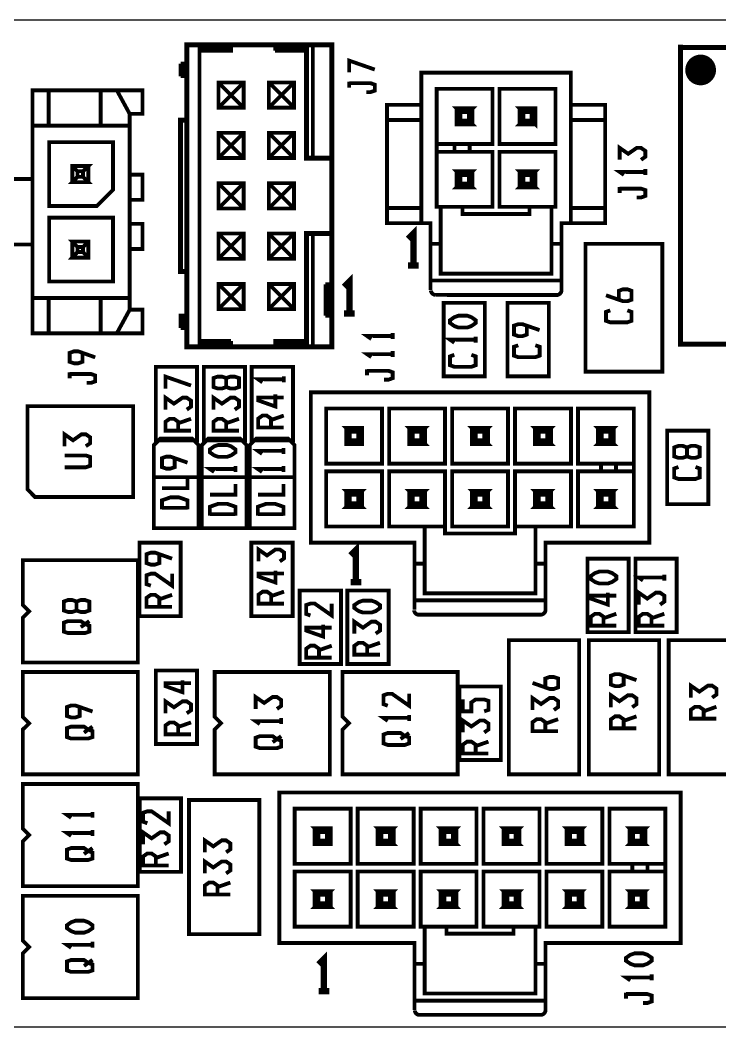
# Model space of a CAD drawing. Extents: x -20.8 to 79.2, y 1.7 to 41.7.
# Drawn here: x -0.95 to 26.84, y 1.74 to 41.74 of the extents above; entities that cross this region are included whole.
import ezdxf

# ---------------------------------------------------------------- set-up
doc = ezdxf.new("R2010")
doc.units = 0
doc.header["$MEASUREMENT"] = 0
doc.layers.add('22-313-0_AST', color=7, linetype='CONTINUOUS')

msp = doc.modelspace()

# ---------------------------------------------------------------- linework, layer by layer
at = {"layer": '22-313-0_AST'}
for p, q in [((79.167, 41.735), (-20.782, 41.735)), ((-20.782, 1.735), (79.167, 1.735))]:
    msp.add_line(p, q, dxfattribs=at)
for points, const_width in [([(11.428, 29.256), (11.428, 40.755), (5.677, 40.755), (5.677, 28.756), (11.428, 28.756), (11.428, 29.256)], 0.198), ([(6.175, 40.77), (6.175, 40.521)], 0.15), ([(7.427, 40.77), (6.175, 40.77)], 0.15), ([(7.427, 40.77), (7.427, 40.521), (6.175, 40.521)], 0.15), ([(7.427, 40.727), (6.175, 40.727)], 0.15), ([(6.178, 40.755), (6.178, 28.756)], 0.15), ([(6.246, 40.77), (6.246, 40.521)], 0.15), ([(6.381, 40.77), (6.381, 40.521)], 0.15), ([(6.515, 40.77), (6.515, 40.521)], 0.15), ([(6.647, 40.77), (6.647, 40.521)], 0.15), ([(6.782, 40.77), (6.782, 40.521)], 0.15), ([(6.917, 40.77), (6.917, 40.521)], 0.15), ([(7.051, 40.77), (7.051, 40.521)], 0.15), ([(7.186, 40.77), (7.186, 40.521)], 0.15), ([(7.318, 40.77), (7.318, 40.521)], 0.15), ([(10.429, 40.77), (9.177, 40.77), (9.177, 40.521)], 0.15), ([(10.429, 40.727), (9.177, 40.727)], 0.15), ([(9.248, 40.77), (9.248, 40.521)], 0.15), ([(9.383, 40.77), (9.383, 40.521)], 0.15), ([(9.518, 40.77), (9.518, 40.521)], 0.15), ([(9.65, 40.77), (9.65, 40.521)], 0.15), ([(9.784, 40.77), (9.784, 40.521)], 0.15), ([(9.919, 40.77), (9.919, 40.521)], 0.15), ([(10.054, 40.77), (10.054, 40.521)], 0.15), ([(10.188, 40.77), (10.188, 40.521)], 0.15), ([(10.32, 40.77), (10.32, 40.521)], 0.15), ([(11.428, 36.254), (10.427, 36.254), (10.427, 40.755)], 0.198), ([(10.429, 40.77), (10.429, 40.521)], 0.15), ([(10.678, 36.256), (10.678, 40.755)], 0.15), ([(7.427, 40.592), (6.175, 40.592)], 0.15), ([(10.429, 40.592), (9.177, 40.592)], 0.15), ([(10.429, 40.521), (9.177, 40.521)], 0.15), ([(25.479, 40.651), (25.278, 40.656), (25.278, 28.86), (33.173, 28.86), (33.173, 40.651), (25.479, 40.651)], 0.201), ([(5.426, 40.008), (5.426, 39.508)], 0.15), ([(5.677, 40.008), (5.426, 40.008)], 0.15), ([(5.677, 40.008), (5.677, 39.508), (5.426, 39.508)], 0.15), ([(5.677, 39.98), (5.426, 39.98)], 0.15), ([(5.497, 40.008), (5.497, 39.508)], 0.15), ([(5.631, 40.008), (5.631, 39.508)], 0.15), ([(13.137, 39.772), (12.121, 40.127), (12.121, 39.655)], 0.152), ([(26.546, 39.955), (25.609, 39.955)], 0.201), ([(25.736, 40.135), (25.736, 39.376)], 0.201), ([(26.419, 40.133), (25.736, 40.133)], 0.201), ([(25.916, 40.239), (25.916, 39.271)], 0.201), ([(26.096, 40.265), (26.096, 39.246)], 0.201), ([(26.277, 40.224), (26.277, 39.287)], 0.201), ([(26.454, 40.097), (26.454, 39.414)], 0.201), ([(5.677, 39.845), (5.426, 39.845)], 0.15), ([(5.677, 39.713), (5.426, 39.713)], 0.15), ([(5.677, 39.579), (5.426, 39.579)], 0.15), ([(14.984, 34.27), (13.622, 34.27), (13.622, 33.671), (14.984, 33.671), (14.984, 39.65), (20.922, 39.65), (20.922, 33.671), (22.284, 33.671), (22.284, 34.27), (22.284, 37.77), (20.922, 37.77)], 0.152), ([(26.586, 39.774), (25.568, 39.774)], 0.201), ([(26.561, 39.594), (25.593, 39.594)], 0.201), ([(6.927, 38.258), (7.928, 38.258), (7.928, 39.259), (6.927, 39.259), (6.927, 38.258)], 0.15), ([(7.928, 39.259), (6.927, 38.258)], 0.15), ([(7.928, 38.258), (6.927, 39.259)], 0.15), ([(9.929, 39.259), (8.928, 38.258)], 0.15), ([(8.928, 38.258), (9.929, 38.258), (9.929, 39.259), (8.928, 39.259), (8.928, 38.258)], 0.15), ([(9.929, 38.258), (8.928, 39.259)], 0.15), ([(12.121, 39.289), (12.121, 39.053)], 0.152), ([(12.797, 38.875), (12.967, 38.875), (13.137, 38.934), (13.137, 39.172), (12.967, 39.231), (12.121, 39.231)], 0.152), ([(26.457, 39.414), (25.697, 39.414)], 0.201), ([(-0.457, 37.544), (0.183, 37.544), (0.183, 38.946), (-0.457, 38.946), (-0.457, 37.544), (-0.457, 30.694), (0.183, 30.694), (2.253, 30.694), (3.404, 30.694), (3.404, 30.229), (3.912, 30.229), (3.912, 29.294), (2.893, 29.294), (3.404, 30.229)], 0.152), ([(2.253, 38.946), (0.183, 38.946)], 0.152), ([(2.893, 38.946), (2.253, 38.946), (2.253, 37.544), (0.183, 37.544)], 0.152), ([(3.404, 38.009), (2.893, 38.946), (3.912, 38.946), (3.912, 38.009), (3.404, 38.009), (3.404, 37.544), (3.404, 30.694)], 0.152), ([(15.753, 31.659), (20.153, 31.659), (20.153, 32.85), (20.153, 34.316), (20.313, 34.316), (20.313, 36.505), (18.093, 36.505), (18.093, 34.316), (19.284, 34.316), (19.284, 34.034), (16.622, 34.034), (16.622, 34.316), (17.813, 34.316), (17.813, 36.505), (16.904, 36.505), (16.904, 36.815), (17.813, 36.815), (17.813, 39.005), (15.593, 39.005), (15.593, 34.316), (15.753, 34.316), (15.753, 32.85), (15.753, 31.659)], 0.152), ([(20.313, 39.005), (18.093, 39.005), (18.093, 36.815), (20.313, 36.815), (20.313, 39.005)], 0.152), ([(14.984, 38.37), (13.622, 38.37), (13.622, 37.77), (13.622, 34.27)], 0.152), ([(22.284, 37.77), (22.284, 38.37), (20.922, 38.37)], 0.152), ([(16.386, 38.228), (16.386, 37.593), (17.021, 37.593), (16.871, 37.742), (16.871, 38.078), (17.021, 38.228), (16.386, 38.228), (16.536, 38.078), (16.536, 37.742), (16.871, 37.742)], 0.152), ([(16.536, 38.078), (16.871, 38.078)], 0.152), ([(17.021, 38.228), (17.021, 37.593)], 0.152), ([(19.37, 37.742), (19.52, 37.593), (19.52, 38.228), (18.885, 38.228), (19.035, 38.078), (19.035, 37.742), (19.37, 37.742), (19.37, 38.078), (19.035, 38.078)], 0.152), ([(18.885, 38.228), (18.885, 37.593)], 0.152), ([(19.52, 38.228), (19.37, 38.078)], 0.152), ([(2.253, 37.544), (3.404, 37.544)], 0.152), ([(5.677, 30.752), (5.677, 31.753), (5.426, 31.753), (5.426, 37.758), (5.677, 37.758)], 0.198), ([(14.984, 37.77), (13.622, 37.77)], 0.152), ([(16.386, 37.593), (16.536, 37.742)], 0.152), ([(19.52, 37.593), (18.885, 37.593), (19.035, 37.742)], 0.152), ([(6.927, 36.256), (7.928, 36.256), (7.928, 37.257), (6.927, 37.257), (6.927, 36.256)], 0.15), ([(7.928, 37.257), (6.927, 36.256)], 0.15), ([(7.928, 36.256), (6.927, 37.257)], 0.15), ([(9.929, 37.257), (8.928, 36.256)], 0.15), ([(9.929, 36.256), (8.928, 37.257)], 0.15), ([(8.928, 36.256), (9.929, 36.256), (9.929, 37.257), (8.928, 37.257), (8.928, 36.256)], 0.15), ([(0.203, 34.349), (2.093, 34.349), (2.743, 34.999), (2.743, 36.889), (0.203, 36.889), (0.203, 34.349)], 0.152), ([(15.593, 36.505), (16.302, 36.505), (16.302, 36.815), (16.904, 36.815)], 0.152), ([(15.593, 36.815), (16.302, 36.815)], 0.152), ([(23.711, 36.185), (23.879, 36.305), (23.879, 36.541), (23.711, 36.66), (23.541, 36.66), (23.203, 36.424), (22.863, 36.66), (22.863, 36.185)], 0.152), ([(16.904, 36.505), (16.302, 36.505)], 0.152), ([(1.123, 35.299), (1.123, 35.939), (1.763, 35.939), (1.552, 35.731)], 0.152), ([(1.331, 35.731), (1.123, 35.939)], 0.152), ([(1.763, 35.299), (1.763, 35.939)], 0.152), ([(1.552, 35.51), (1.552, 35.731), (1.331, 35.731), (1.331, 35.51), (1.552, 35.51), (1.763, 35.299), (1.123, 35.299), (1.331, 35.51)], 0.152), ([(3.404, 34.595), (3.912, 34.595), (3.912, 35.596), (3.404, 35.596)], 0.152), ([(16.871, 35.243), (17.021, 35.093), (16.386, 35.093), (16.536, 35.243), (16.871, 35.243), (16.871, 35.578), (17.021, 35.728), (16.386, 35.728), (16.536, 35.578), (16.871, 35.578)], 0.152), ([(16.386, 35.728), (16.386, 35.093)], 0.152), ([(16.536, 35.243), (16.536, 35.578)], 0.152), ([(17.021, 35.728), (17.021, 35.093)], 0.152), ([(19.37, 35.243), (19.52, 35.093), (18.885, 35.093), (19.035, 35.243), (19.37, 35.243), (19.37, 35.578), (19.52, 35.728), (18.885, 35.728), (19.035, 35.578), (19.37, 35.578)], 0.152), ([(18.885, 35.728), (18.885, 35.093)], 0.152), ([(19.035, 35.243), (19.035, 35.578)], 0.152), ([(19.52, 35.728), (19.52, 35.093)], 0.152), ([(23.879, 35.703), (22.863, 35.703), (23.033, 35.586)], 0.152), ([(23.879, 35.822), (23.879, 35.586)], 0.152), ([(-0.457, 32.82), (-1.658, 32.82), (-1.658, 35.421), (-0.457, 35.421)], 0.152), ([(6.927, 34.255), (7.928, 34.255), (7.928, 35.256), (6.927, 35.256), (6.927, 34.255)], 0.15), ([(7.928, 35.256), (6.927, 34.255)], 0.15), ([(7.928, 34.255), (6.927, 35.256)], 0.15), ([(8.928, 34.255), (9.929, 34.255), (9.929, 35.256), (8.928, 35.256), (8.928, 34.255)], 0.15), ([(9.929, 35.256), (8.928, 34.255)], 0.15), ([(9.929, 34.255), (8.928, 35.256)], 0.15), ([(22.863, 35.103), (22.863, 34.865)], 0.152), ([(23.541, 34.687), (23.711, 34.687), (23.879, 34.748), (23.879, 34.984), (23.711, 35.042), (22.863, 35.042)], 0.152), ([(15.753, 34.316), (16.622, 34.316)], 0.152), ([(19.284, 34.316), (20.153, 34.316)], 0.152), ([(20.922, 34.27), (22.284, 34.27)], 0.152), ([(0.203, 31.349), (2.743, 31.349), (2.743, 33.889), (0.203, 33.889), (0.203, 31.349)], 0.152), ([(3.404, 32.645), (3.912, 32.645), (3.912, 33.645), (3.404, 33.645)], 0.152), ([(14.984, 33.671), (15.352, 33.671), (15.352, 32.85), (15.352, 31.39)], 0.152), ([(20.922, 33.671), (20.554, 33.671), (20.554, 32.85)], 0.152), ([(6.927, 32.253), (7.928, 32.253), (7.928, 33.254), (6.927, 33.254), (6.927, 32.253)], 0.15), ([(7.928, 33.254), (6.927, 32.253)], 0.15), ([(7.928, 32.253), (6.927, 33.254)], 0.15), ([(9.929, 33.254), (8.928, 32.253)], 0.15), ([(8.928, 32.253), (9.929, 32.253), (9.929, 33.254), (8.928, 33.254), (8.928, 32.253)], 0.15), ([(9.929, 32.253), (8.928, 33.254)], 0.15), ([(11.428, 33.257), (10.427, 33.257), (10.427, 28.756)], 0.198), ([(10.678, 33.254), (10.678, 28.756)], 0.15), ([(14.671, 31.982), (14.671, 33.252), (14.46, 33.041)], 0.254), ([(1.552, 32.52), (1.552, 32.721), (1.331, 32.721), (1.123, 32.939), (1.763, 32.939), (1.763, 32.299), (1.123, 32.299), (1.331, 32.52), (1.552, 32.52), (1.763, 32.299)], 0.152), ([(1.123, 32.939), (1.123, 32.299)], 0.152), ([(1.763, 32.939), (1.552, 32.721)], 0.152), ([(15.753, 32.85), (15.352, 32.85)], 0.152), ([(20.153, 32.85), (20.554, 32.85), (20.554, 31.39)], 0.152), ([(24.557, 32.85), (24.557, 27.77), (21.509, 27.77), (21.509, 32.85), (24.557, 32.85)], 0.152), ([(1.331, 32.721), (1.331, 32.52)], 0.152), ([(14.885, 31.982), (14.46, 31.982)], 0.254), ([(12.131, 30.077), (12.131, 31.347), (11.92, 31.136)], 0.254), ([(7.928, 30.252), (6.927, 31.253)], 0.15), ([(6.927, 30.252), (7.928, 30.252), (7.928, 31.253), (6.927, 31.253), (6.927, 30.252)], 0.15), ([(7.928, 31.253), (6.927, 30.252)], 0.15), ([(8.928, 30.252), (9.929, 30.252), (9.929, 31.253), (8.928, 31.253), (8.928, 30.252)], 0.15), ([(9.929, 31.253), (8.928, 30.252)], 0.15), ([(9.929, 30.252), (8.928, 31.253)], 0.15), ([(11.179, 31.243), (11.179, 29.99)], 0.15), ([(11.43, 31.243), (11.179, 31.243)], 0.15), ([(11.43, 31.133), (11.179, 31.133)], 0.15), ([(11.25, 31.243), (11.25, 29.99)], 0.15), ([(11.385, 31.243), (11.385, 29.99)], 0.15), ([(11.43, 31.243), (11.43, 29.99)], 0.15), ([(15.352, 31.011), (15.352, 31.39), (20.554, 31.39), (20.554, 31.011)], 0.152), ([(11.43, 30.999), (11.179, 30.999)], 0.15), ([(11.43, 30.867), (11.179, 30.867)], 0.15), ([(11.43, 30.732), (11.179, 30.732)], 0.15), ([(20.353, 30.811), (15.54, 30.818)], 0.152), ([(22.827, 30.625), (22.827, 30.981), (22.997, 31.042), (23.168, 31.042), (23.335, 30.981), (23.335, 30.625), (23.168, 30.567), (22.997, 30.567), (22.319, 30.803)], 0.152), ([(0.183, 29.294), (-0.457, 29.294), (-0.457, 30.694)], 0.152), ([(0.183, 30.694), (0.183, 29.294), (2.253, 29.294), (2.253, 30.694)], 0.152), ([(11.43, 30.597), (11.179, 30.597)], 0.15), ([(11.43, 30.463), (11.179, 30.463)], 0.15), ([(11.43, 30.328), (11.179, 30.328)], 0.15), ([(17.508, 27.58), (17.508, 30.501), (15.87, 30.501), (15.87, 27.58), (17.508, 27.58)], 0.152), ([(20.048, 27.58), (20.048, 30.501), (18.41, 30.501), (18.41, 27.58), (20.048, 27.58)], 0.152), ([(5.677, 30), (5.426, 30), (5.426, 29.5)], 0.15), ([(5.677, 29.973), (5.426, 29.973)], 0.15), ([(5.497, 30), (5.497, 29.5)], 0.15), ([(5.631, 30), (5.631, 29.5)], 0.15), ([(5.677, 30), (5.677, 29.5)], 0.15), ([(11.43, 30.196), (11.179, 30.196)], 0.15), ([(11.43, 30.061), (11.179, 30.061)], 0.15), ([(11.43, 29.99), (11.179, 29.99)], 0.15), ([(12.345, 30.077), (11.92, 30.077)], 0.254), ([(17.143, 29.698), (16.973, 29.579), (16.805, 29.52), (16.465, 29.52), (16.297, 29.579), (16.127, 29.698), (16.127, 29.815), (16.297, 29.934), (16.465, 29.993), (16.805, 29.993), (16.973, 29.934), (17.143, 29.815), (17.143, 29.698)], 0.152), ([(23.168, 30.204), (23.335, 30.143), (23.335, 29.787), (23.168, 29.729), (22.489, 29.729), (22.319, 29.787), (22.319, 30.143), (22.489, 30.204)], 0.152), ([(5.677, 29.84), (5.426, 29.84)], 0.15), ([(5.677, 29.706), (5.426, 29.706)], 0.15), ([(5.677, 29.571), (5.426, 29.571)], 0.15), ([(19.175, 29.597), (19.175, 29.241), (19.005, 29.18), (18.837, 29.18), (18.667, 29.241), (18.667, 29.597), (18.837, 29.655), (19.005, 29.655), (19.683, 29.419)], 0.152), ([(2.253, 29.294), (2.893, 29.294)], 0.152), ([(5.677, 29.5), (5.426, 29.5)], 0.15), ([(13.846, 29.185), (12.83, 29.185), (13, 29.066)], 0.152), ([(13.846, 29.302), (13.846, 29.066)], 0.152), ([(17.143, 29.155), (17.143, 28.918)], 0.152), ([(6.175, 28.99), (6.175, 28.738)], 0.15), ([(7.427, 28.99), (6.175, 28.99)], 0.15), ([(7.427, 28.99), (7.427, 28.738), (6.175, 28.738)], 0.15), ([(7.427, 28.944), (6.175, 28.944)], 0.15), ([(7.427, 28.809), (6.175, 28.809)], 0.15), ([(6.246, 28.99), (6.246, 28.738)], 0.15), ([(6.381, 28.99), (6.381, 28.738)], 0.15), ([(6.515, 28.99), (6.515, 28.738)], 0.15), ([(6.647, 28.99), (6.647, 28.738)], 0.15), ([(6.782, 28.99), (6.782, 28.738)], 0.15), ([(6.917, 28.99), (6.917, 28.738)], 0.15), ([(7.051, 28.99), (7.051, 28.738)], 0.15), ([(7.186, 28.99), (7.186, 28.738)], 0.15), ([(7.318, 28.99), (7.318, 28.738)], 0.15), ([(10.429, 28.99), (9.177, 28.99), (9.177, 28.738)], 0.15), ([(10.429, 28.944), (9.177, 28.944)], 0.15), ([(10.429, 28.809), (9.177, 28.809)], 0.15), ([(10.429, 28.738), (9.177, 28.738)], 0.15), ([(9.248, 28.99), (9.248, 28.738)], 0.15), ([(9.383, 28.99), (9.383, 28.738)], 0.15), ([(9.518, 28.99), (9.518, 28.738)], 0.15), ([(9.65, 28.99), (9.65, 28.738)], 0.15), ([(9.784, 28.99), (9.784, 28.738)], 0.15), ([(9.919, 28.99), (9.919, 28.738)], 0.15), ([(10.054, 28.99), (10.054, 28.738)], 0.15), ([(10.188, 28.99), (10.188, 28.738)], 0.15), ([(10.32, 28.99), (10.32, 28.738)], 0.15), ([(10.429, 28.99), (10.429, 28.738)], 0.15), ([(17.143, 29.038), (16.127, 29.038), (16.297, 28.918)], 0.152), ([(19.513, 28.817), (19.683, 28.758), (19.683, 28.403), (19.513, 28.342), (18.837, 28.342), (18.667, 28.403), (18.667, 28.758), (18.837, 28.817)], 0.152), ([(1.527, 28.515), (1.527, 28.159), (1.359, 28.101), (1.189, 28.101), (1.019, 28.159), (1.019, 28.515), (1.189, 28.576), (1.359, 28.576), (2.035, 28.337)], 0.152), ([(13.846, 28.464), (12.83, 28.464), (13, 28.347)], 0.152), ([(13.846, 28.583), (13.846, 28.347)], 0.152), ([(16.973, 28.436), (17.143, 28.377), (17.143, 28.022), (16.973, 27.961), (16.297, 27.961), (16.127, 28.022), (16.127, 28.377), (16.297, 28.436)], 0.152), ([(6.078, 25.04), (6.078, 27.961), (4.44, 27.961), (4.44, 25.04), (6.078, 25.04)], 0.152), ([(7.983, 25.04), (7.983, 27.961), (6.345, 27.961), (6.345, 25.04), (7.983, 25.04)], 0.152), ([(9.888, 25.04), (9.888, 27.961), (8.25, 27.961), (8.25, 25.04), (9.888, 25.04)], 0.152), ([(1.019, 27.737), (1.019, 27.499)], 0.152), ([(1.697, 27.321), (1.867, 27.321), (2.035, 27.382), (2.035, 27.618), (1.867, 27.676), (1.019, 27.676)], 0.152), ([(5.84, 27.217), (4.824, 27.572), (4.824, 27.097)], 0.152), ([(7.237, 27.514), (7.067, 27.572), (6.899, 27.572), (6.729, 27.514), (6.729, 27.158), (6.899, 27.097), (7.067, 27.097), (7.237, 27.158), (7.237, 27.514), (7.407, 27.572), (7.575, 27.572), (7.745, 27.514), (7.745, 27.158), (7.575, 27.097), (7.407, 27.097), (7.237, 27.158)], 0.152), ([(9.523, 27.58), (9.523, 27.344)], 0.152), ([(12.83, 27.864), (12.83, 27.626)], 0.152), ([(13.508, 27.448), (13.678, 27.448), (13.846, 27.509), (13.846, 27.745), (13.678, 27.803), (12.83, 27.803)], 0.152), ([(9.523, 27.463), (8.507, 27.463), (8.677, 27.344)], 0.152), ([(5.67, 26.259), (5.84, 26.378), (5.84, 26.615), (5.67, 26.734), (5.502, 26.734), (5.162, 26.498), (4.824, 26.734), (4.824, 26.259)], 0.152), ([(7.575, 26.259), (7.745, 26.378), (7.745, 26.615), (7.575, 26.734), (7.407, 26.734), (7.067, 26.498), (6.729, 26.734), (6.729, 26.259)], 0.152), ([(9.185, 26.861), (9.185, 26.386), (8.507, 26.625), (8.507, 26.742), (9.523, 26.742)], 0.152), ([(15.118, 20.14), (14.717, 20.14), (14.717, 20.971), (10.597, 20.971), (10.597, 26.95), (24.039, 26.95), (24.039, 20.971), (19.919, 20.971), (19.919, 20.14), (19.518, 20.14), (19.518, 18.959), (15.118, 18.959), (15.118, 20.14), (15.118, 21.616), (15.929, 21.616)], 0.152), ([(-0.46, 22.891), (-0.655, 23.097), (-0.655, 26.394), (3.541, 26.394), (3.541, 22.789), (-0.358, 22.789), (-0.46, 22.891)], 0.152), ([(9.015, 25.548), (9.015, 25.903), (8.845, 26.023), (8.677, 26.023), (8.507, 25.903), (8.507, 25.548), (9.523, 25.548)], 0.152), ([(9.015, 25.845), (9.523, 26.023)], 0.152), ([(13.427, 26.305), (11.207, 26.305), (11.207, 24.115), (13.427, 24.115), (13.427, 26.305)], 0.152), ([(15.929, 26.305), (13.709, 26.305), (13.709, 24.115), (15.929, 24.115), (15.929, 26.305)], 0.152), ([(18.428, 26.305), (16.208, 26.305), (16.208, 24.115), (18.428, 24.115), (18.428, 26.305)], 0.152), ([(20.927, 26.305), (18.707, 26.305), (18.707, 24.115), (20.927, 24.115), (20.927, 26.305)], 0.152), ([(23.427, 26.305), (21.207, 26.305), (21.207, 24.115), (22.119, 24.115), (22.119, 23.805), (21.207, 23.805), (21.207, 21.616), (23.427, 21.616), (23.427, 26.305)], 0.152), ([(5.332, 25.421), (5.332, 25.776), (5.162, 25.896), (4.994, 25.896), (4.824, 25.776), (4.824, 25.421), (5.84, 25.421)], 0.152), ([(5.332, 25.718), (5.84, 25.896)], 0.152), ([(7.237, 25.421), (7.237, 25.776), (7.067, 25.896), (6.899, 25.896), (6.729, 25.776), (6.729, 25.421), (7.745, 25.421)], 0.152), ([(7.237, 25.718), (7.745, 25.896)], 0.152), ([(11.999, 25.528), (11.999, 24.893), (12.634, 24.893), (12.634, 25.528), (11.999, 25.528), (12.149, 25.378), (12.149, 25.042), (12.484, 25.042), (12.484, 25.378), (12.149, 25.378)], 0.152), ([(12.634, 25.528), (12.484, 25.378)], 0.152), ([(14.501, 25.528), (14.501, 24.893), (15.136, 24.893), (14.986, 25.042), (14.986, 25.378), (15.136, 25.528), (14.501, 25.528), (14.651, 25.378), (14.651, 25.042), (14.986, 25.042)], 0.152), ([(15.136, 25.528), (15.136, 24.893)], 0.152), ([(17, 25.528), (17, 24.893), (17.635, 24.893), (17.486, 25.042), (17.486, 25.378), (17.635, 25.528), (17, 25.528), (17.15, 25.378), (17.15, 25.042), (17.486, 25.042)], 0.152), ([(17.635, 25.528), (17.635, 24.893)], 0.152), ([(19.5, 25.528), (19.5, 24.893), (20.135, 24.893), (19.985, 25.042), (19.985, 25.378), (20.135, 25.528), (19.5, 25.528), (19.65, 25.378), (19.65, 25.042), (19.985, 25.042)], 0.152), ([(20.135, 25.528), (20.135, 24.893)], 0.152), ([(22.149, 25.378), (21.999, 25.528), (22.634, 25.528), (22.484, 25.378), (22.149, 25.378), (22.149, 25.042), (21.999, 24.893), (22.634, 24.893), (22.484, 25.042), (22.149, 25.042)], 0.152), ([(21.999, 25.528), (21.999, 24.893)], 0.152), ([(22.634, 25.528), (22.634, 24.893)], 0.152), ([(1.661, 24.806), (1.832, 24.923), (1.832, 25.162), (1.661, 25.279), (1.491, 25.279), (1.153, 25.042), (0.816, 25.279), (0.816, 24.806)], 0.152), ([(14.651, 25.378), (14.986, 25.378)], 0.152), ([(17.15, 25.378), (17.486, 25.378)], 0.152), ([(19.65, 25.378), (19.985, 25.378)], 0.152), ([(22.484, 25.378), (22.484, 25.042)], 0.152), ([(24.747, 25.421), (24.747, 22.5), (26.386, 22.5), (26.386, 25.421), (24.747, 25.421)], 0.152), ([(4.618, 25.103), (5.888, 25.103), (6.142, 24.849), (6.142, 21.547), (4.364, 21.547), (4.364, 24.849), (4.618, 25.103)], 0.152), ([(6.523, 25.103), (7.793, 25.103), (8.047, 24.849), (8.047, 21.547), (6.269, 21.547), (6.269, 24.849), (6.523, 25.103)], 0.152), ([(7.605, 24.56), (7.435, 24.443), (7.265, 24.382), (6.927, 24.382), (6.757, 24.443), (6.589, 24.56), (6.589, 24.679), (6.757, 24.799), (6.927, 24.857), (7.265, 24.857), (7.435, 24.799), (7.605, 24.679), (7.605, 24.56)], 0.152), ([(8.428, 25.103), (9.698, 25.103), (9.952, 24.849), (9.952, 21.547), (8.174, 21.547), (8.174, 24.849), (8.428, 25.103)], 0.152), ([(9.51, 24.738), (9.51, 24.501)], 0.152), ([(11.999, 24.893), (12.149, 25.042)], 0.152), ([(12.634, 24.893), (12.484, 25.042)], 0.152), ([(14.501, 24.893), (14.651, 25.042)], 0.152), ([(17, 24.893), (17.15, 25.042)], 0.152), ([(19.5, 24.893), (19.65, 25.042)], 0.152), ([(25.535, 24.758), (25.367, 24.819), (25.197, 24.819), (25.027, 24.758), (25.027, 24.402), (25.197, 24.344), (25.367, 24.344), (25.535, 24.402), (25.535, 24.758), (25.705, 24.819), (25.875, 24.819), (26.043, 24.758), (26.043, 24.402), (25.875, 24.344), (25.705, 24.344), (25.535, 24.402)], 0.152), ([(0.816, 24.44), (1.661, 24.44), (1.832, 24.382), (1.832, 24.026), (1.661, 23.968), (0.816, 23.968)], 0.152), ([(5.192, 24.331), (5.192, 23.976), (5.022, 23.917), (4.852, 23.917), (4.684, 23.976), (4.684, 24.331), (4.852, 24.392), (5.022, 24.392), (5.7, 24.153)], 0.152), ([(9.51, 24.621), (8.494, 24.621), (8.662, 24.501)], 0.152), ([(7.605, 24.019), (7.605, 23.783)], 0.152), ([(9.51, 24.019), (9.51, 23.783)], 0.152), ([(22.119, 24.115), (22.718, 24.115), (22.718, 23.805), (22.119, 23.805)], 0.152), ([(23.427, 24.115), (22.718, 24.115)], 0.152), ([(25.875, 23.981), (26.043, 23.92), (26.043, 23.564), (25.875, 23.506), (25.197, 23.506), (25.027, 23.564), (25.027, 23.92), (25.197, 23.981)], 0.152), ([(4.364, 23.579), (6.142, 23.579)], 0.152), ([(5.7, 23.554), (5.7, 23.137), (4.684, 23.137)], 0.152), ([(6.269, 23.579), (8.047, 23.579)], 0.152), ([(7.605, 23.899), (6.589, 23.899), (6.757, 23.783)], 0.152), ([(8.174, 23.579), (9.952, 23.579)], 0.152), ([(9.51, 23.899), (8.494, 23.899), (8.662, 23.783)], 0.152), ([(13.427, 21.616), (13.427, 23.805), (11.207, 23.805), (11.207, 21.616), (13.427, 21.616)], 0.152), ([(15.118, 21.616), (13.709, 21.616), (13.709, 23.805), (15.929, 23.805), (15.929, 21.339), (18.707, 21.339), (18.707, 23.805), (20.927, 23.805), (20.927, 21.616), (19.518, 21.616), (19.518, 20.14)], 0.152), ([(18.428, 21.616), (18.428, 23.805), (16.208, 23.805), (16.208, 21.616), (18.428, 21.616)], 0.152), ([(22.718, 23.805), (23.427, 23.805)], 0.152), ([(7.605, 23.3), (7.605, 22.883), (6.589, 22.883)], 0.152), ([(9.51, 23.3), (9.51, 22.883), (8.494, 22.883)], 0.152), ([(5.7, 22.299), (5.7, 22.655), (5.36, 22.774), (5.022, 22.774), (4.684, 22.655), (4.684, 22.299)], 0.152), ([(12.484, 22.543), (12.634, 22.393), (11.999, 22.393), (12.149, 22.543), (12.484, 22.543), (12.484, 22.878), (12.634, 23.028), (11.999, 23.028), (12.149, 22.878), (12.484, 22.878)], 0.152), ([(11.999, 23.028), (11.999, 22.393)], 0.152), ([(12.149, 22.543), (12.149, 22.878)], 0.152), ([(12.634, 23.028), (12.634, 22.393)], 0.152), ([(14.986, 22.543), (15.136, 22.393), (14.501, 22.393), (14.651, 22.543), (14.986, 22.543), (14.986, 22.878), (15.136, 23.028), (14.501, 23.028), (14.651, 22.878), (14.986, 22.878)], 0.152), ([(14.501, 23.028), (14.501, 22.393)], 0.152), ([(14.651, 22.543), (14.651, 22.878)], 0.152), ([(15.136, 23.028), (15.136, 22.393)], 0.152), ([(17.486, 22.543), (17.635, 22.393), (17, 22.393), (17.15, 22.543), (17.486, 22.543), (17.486, 22.878), (17.635, 23.028), (17, 23.028), (17.15, 22.878), (17.486, 22.878)], 0.152), ([(17, 23.028), (17, 22.393)], 0.152), ([(17.15, 22.543), (17.15, 22.878)], 0.152), ([(17.635, 23.028), (17.635, 22.393)], 0.152), ([(19.985, 22.543), (20.135, 22.393), (19.5, 22.393), (19.65, 22.543), (19.985, 22.543), (19.985, 22.878), (20.135, 23.028), (19.5, 23.028), (19.65, 22.878), (19.985, 22.878)], 0.152), ([(19.5, 23.028), (19.5, 22.393)], 0.152), ([(19.65, 22.543), (19.65, 22.878)], 0.152), ([(20.135, 23.028), (20.135, 22.393)], 0.152), ([(22.484, 22.543), (22.634, 22.393), (21.999, 22.393), (22.149, 22.543), (22.484, 22.543), (22.484, 22.878), (22.634, 23.028), (21.999, 23.028), (22.149, 22.878), (22.484, 22.878)], 0.152), ([(21.999, 23.028), (21.999, 22.393)], 0.152), ([(22.149, 22.543), (22.149, 22.878)], 0.152), ([(22.634, 23.028), (22.634, 22.393)], 0.152), ([(5.7, 22.36), (4.684, 22.36)], 0.152), ([(7.605, 22.045), (7.605, 22.401), (7.265, 22.52), (6.927, 22.52), (6.589, 22.401), (6.589, 22.045)], 0.152), ([(9.51, 22.045), (9.51, 22.401), (9.17, 22.52), (8.832, 22.52), (8.494, 22.401), (8.494, 22.045)], 0.152), ([(7.605, 22.106), (6.589, 22.106)], 0.152), ([(9.51, 22.106), (8.494, 22.106)], 0.152), ([(18.707, 21.616), (19.518, 21.616)], 0.152), ([(3.792, 20.976), (3.792, 18.055), (5.431, 18.055), (5.431, 20.976), (3.792, 20.976)], 0.152), ([(8.237, 20.976), (8.237, 18.055), (9.876, 18.055), (9.876, 20.976), (8.237, 20.976)], 0.152), ([(9.365, 20.229), (9.533, 20.348), (9.533, 20.585), (9.365, 20.704), (9.195, 20.704), (8.857, 20.465), (8.517, 20.704), (8.517, 20.229)], 0.152), ([(12.385, 19.409), (12.385, 20.679), (12.174, 20.468)], 0.254), ([(4.58, 20.516), (4.58, 20.16), (4.412, 20.102), (4.242, 20.102), (4.072, 20.16), (4.072, 20.516), (4.242, 20.577), (4.412, 20.577), (5.088, 20.338)], 0.152), ([(23.223, 17.42), (23.223, 20.341), (21.585, 20.341), (21.585, 17.42), (23.223, 17.42)], 0.152), ([(25.128, 17.42), (25.128, 20.341), (23.49, 20.341), (23.49, 17.42), (25.128, 17.42)], 0.152), ([(3.729, 16.213), (-0.843, 16.213), (-0.843, 17.991), (-0.589, 18.245), (-0.843, 18.499), (-0.843, 20.277), (3.729, 20.277), (3.729, 16.213)], 0.152), ([(14.717, 20.14), (14.717, 18.68)], 0.152), ([(19.919, 20.14), (19.919, 18.68)], 0.152), ([(5.088, 19.739), (5.088, 19.264), (4.412, 19.739), (4.242, 19.739), (4.072, 19.678), (4.072, 19.322), (4.242, 19.264)], 0.152), ([(9.195, 19.866), (9.195, 19.391), (8.517, 19.627), (8.517, 19.746), (9.533, 19.746)], 0.152), ([(22.731, 19.528), (22.561, 19.411), (22.393, 19.35), (22.053, 19.35), (21.885, 19.411), (21.715, 19.528), (21.715, 19.647), (21.885, 19.767), (22.053, 19.825), (22.393, 19.825), (22.561, 19.767), (22.731, 19.647), (22.731, 19.528)], 0.152), ([(24.636, 19.589), (23.62, 19.589), (23.79, 19.47)], 0.152), ([(24.636, 19.706), (24.636, 19.47)], 0.152), ([(12.599, 19.409), (12.174, 19.409)], 0.254), ([(4.58, 18.426), (4.58, 18.781), (4.412, 18.901), (4.242, 18.901), (4.072, 18.781), (4.072, 18.426), (5.088, 18.426)], 0.152), ([(4.58, 18.723), (5.088, 18.901)], 0.152), ([(9.025, 18.553), (9.025, 18.908), (8.857, 19.028), (8.687, 19.028), (8.517, 18.908), (8.517, 18.553), (9.533, 18.553)], 0.152), ([(9.025, 18.85), (9.533, 19.028)], 0.152), ([(11.793, 16.15), (11.793, 19.071), (10.155, 19.071), (10.155, 16.15), (11.793, 16.15)], 0.152), ([(12.047, 19.071), (12.047, 16.15), (13.686, 16.15), (13.686, 19.071), (12.047, 19.071)], 0.152), ([(22.393, 18.987), (22.393, 18.512), (21.715, 18.751), (21.715, 18.868), (22.731, 18.868)], 0.152), ([(24.466, 18.512), (24.636, 18.631), (24.636, 18.868), (24.466, 18.987), (24.298, 18.987), (23.958, 18.751), (23.62, 18.987), (23.62, 18.512)], 0.152), ([(1.293, 18.634), (1.123, 18.695), (0.953, 18.695), (0.785, 18.634), (0.785, 18.278), (0.953, 18.22), (1.123, 18.22), (1.293, 18.278), (1.293, 18.634), (1.461, 18.695), (1.631, 18.695), (1.801, 18.634), (1.801, 18.278), (1.631, 18.22), (1.461, 18.22), (1.293, 18.278)], 0.152), ([(11.428, 18.555), (11.428, 18.08), (10.75, 18.555), (10.582, 18.555), (10.412, 18.497), (10.412, 18.141), (10.582, 18.08)], 0.152), ([(13.343, 18.375), (13.175, 18.255), (13.005, 18.197), (12.667, 18.197), (12.497, 18.255), (12.327, 18.375), (12.327, 18.494), (12.497, 18.611), (12.667, 18.672), (13.005, 18.672), (13.175, 18.611), (13.343, 18.494), (13.343, 18.375)], 0.152), ([(14.717, 18.311), (14.717, 18.68), (19.919, 18.68), (19.919, 18.311)], 0.152), ([(19.718, 18.111), (14.88, 18.111)], 0.152), ([(22.223, 17.674), (22.223, 18.029), (22.053, 18.149), (21.885, 18.149), (21.715, 18.029), (21.715, 17.674), (22.731, 17.674)], 0.152), ([(22.223, 17.971), (22.731, 18.149)], 0.152), ([(24.128, 17.674), (24.128, 18.029), (23.958, 18.149), (23.79, 18.149), (23.62, 18.029), (23.62, 17.674), (24.636, 17.674)], 0.152), ([(24.128, 17.971), (24.636, 18.149)], 0.152), ([(1.631, 17.382), (1.801, 17.44), (1.801, 17.679), (1.631, 17.737), (1.461, 17.857), (0.953, 17.857), (0.785, 17.796), (0.785, 17.44), (0.953, 17.382), (1.631, 17.382)], 0.152), ([(1.461, 17.618), (1.801, 17.857)], 0.152), ([(11.09, 17.717), (11.09, 17.242), (10.412, 17.481), (10.412, 17.598), (11.428, 17.598)], 0.152), ([(13.175, 17.359), (13.343, 17.478), (13.343, 17.714), (13.175, 17.834), (13.005, 17.834), (12.667, 17.595), (12.327, 17.834), (12.327, 17.359)], 0.152), ([(10.92, 16.404), (10.92, 16.759), (10.75, 16.879), (10.582, 16.879), (10.412, 16.759), (10.412, 16.404), (11.428, 16.404)], 0.152), ([(10.92, 16.701), (11.428, 16.879)], 0.152), ([(12.835, 16.521), (12.835, 16.876), (12.667, 16.996), (12.497, 16.996), (12.327, 16.876), (12.327, 16.521), (13.343, 16.521)], 0.152), ([(12.835, 16.818), (13.343, 16.996)], 0.152), ([(21.255, 11.768), (21.255, 17.102), (18.461, 17.102), (18.461, 11.768), (21.255, 11.768)], 0.152), ([(21.636, 17.102), (21.636, 11.768), (24.43, 11.768), (24.43, 17.102), (21.636, 17.102)], 0.152), ([(24.811, 17.102), (24.811, 11.768), (27.605, 11.768), (27.605, 17.102), (24.811, 17.102)], 0.152), ([(3.729, 11.768), (-0.843, 11.768), (-0.843, 13.546), (-0.589, 13.8), (-0.843, 14.054), (-0.843, 15.832), (3.729, 15.832), (3.729, 11.768)], 0.152), ([(6.078, 12.975), (6.078, 15.896), (4.44, 15.896), (4.44, 12.975), (6.078, 12.975)], 0.152), ([(11.349, 11.768), (6.777, 11.768), (6.777, 13.546), (7.031, 13.8), (6.777, 14.054), (6.777, 15.832), (11.349, 15.832), (11.349, 11.768)], 0.152), ([(16.429, 11.768), (11.857, 11.768), (11.857, 13.546), (12.111, 13.8), (11.857, 14.054), (11.857, 15.832), (16.429, 15.832), (16.429, 11.768)], 0.152), ([(19.911, 15.223), (19.911, 15.578), (20.079, 15.637), (20.249, 15.637), (20.419, 15.578), (20.419, 15.223), (20.249, 15.162), (20.079, 15.162), (19.403, 15.401)], 0.152), ([(23.023, 15.69), (23.023, 15.334), (22.853, 15.274), (22.682, 15.274), (22.515, 15.334), (22.515, 15.69), (22.682, 15.749), (22.853, 15.749), (23.531, 15.512)], 0.152), ([(5.502, 15.507), (5.502, 15.032), (4.824, 15.271), (4.824, 15.388), (5.84, 15.388)], 0.152), ([(18.143, 12.34), (18.143, 15.261), (16.505, 15.261), (16.505, 12.34), (18.143, 12.34)], 0.152), ([(26.536, 14.816), (26.706, 14.936), (26.706, 15.172), (26.536, 15.291), (26.365, 15.291), (26.028, 15.055), (25.69, 15.291), (25.69, 14.816)], 0.152), ([(5.67, 14.194), (5.84, 14.313), (5.84, 14.55), (5.67, 14.669), (5.502, 14.669), (5.162, 14.433), (4.824, 14.669), (4.824, 14.194)], 0.152), ([(9.251, 14.367), (9.421, 14.486), (9.421, 14.722), (9.251, 14.842), (9.081, 14.842), (8.743, 14.606), (8.405, 14.842), (8.405, 14.367)], 0.152), ([(14.501, 14.969), (14.501, 14.494), (13.823, 14.969), (13.653, 14.969), (13.485, 14.91), (13.485, 14.555), (13.653, 14.494)], 0.152), ([(17.481, 14.27), (17.651, 14.331), (17.651, 14.687), (17.481, 14.745), (17.143, 14.745), (16.973, 14.626), (16.973, 14.27), (16.635, 14.27), (16.635, 14.745)], 0.152), ([(20.249, 14.324), (20.419, 14.443), (20.419, 14.679), (20.249, 14.799), (20.079, 14.799), (19.741, 14.562), (19.403, 14.799), (19.403, 14.324)], 0.152), ([(23.361, 14.435), (23.531, 14.555), (23.531, 14.791), (23.361, 14.91), (23.19, 14.91), (22.853, 14.674), (22.515, 14.91), (22.515, 14.435)], 0.152), ([(1.42, 14.443), (1.42, 14.087), (1.25, 14.029), (1.08, 14.029), (0.912, 14.087), (0.912, 14.443), (1.08, 14.504), (1.25, 14.504), (1.928, 14.265)], 0.152), ([(26.198, 13.978), (26.198, 14.334), (26.028, 14.453), (25.857, 14.453), (25.69, 14.334), (25.69, 13.978), (26.706, 13.978)], 0.152), ([(26.198, 14.275), (26.706, 14.453)], 0.152), ([(9.421, 14.004), (9.421, 13.767)], 0.152), ([(14.501, 14.011), (13.485, 14.011), (13.653, 13.894)], 0.152), ([(14.501, 14.131), (14.501, 13.894)], 0.152), ([(17.481, 13.432), (17.651, 13.551), (17.651, 13.788), (17.481, 13.907), (17.313, 13.907), (16.973, 13.671), (16.635, 13.907), (16.635, 13.432)], 0.152), ([(19.911, 13.485), (19.911, 13.841), (19.741, 13.96), (19.571, 13.96), (19.403, 13.841), (19.403, 13.485), (20.419, 13.485)], 0.152), ([(19.911, 13.783), (20.419, 13.96)], 0.152), ([(23.023, 13.597), (23.023, 13.953), (22.853, 14.072), (22.682, 14.072), (22.515, 13.953), (22.515, 13.597), (23.531, 13.597)], 0.152), ([(23.023, 13.894), (23.531, 14.072)], 0.152), ([(1.758, 13.191), (1.928, 13.249), (1.928, 13.488), (1.758, 13.546), (1.588, 13.666), (1.08, 13.666), (0.912, 13.605), (0.912, 13.249), (1.08, 13.191), (1.758, 13.191)], 0.152), ([(1.588, 13.427), (1.928, 13.666)], 0.152), ([(5.332, 13.356), (5.332, 13.711), (5.162, 13.831), (4.994, 13.831), (4.824, 13.711), (4.824, 13.356), (5.84, 13.356)], 0.152), ([(5.332, 13.653), (5.84, 13.831)], 0.152), ([(9.421, 13.884), (8.405, 13.884), (8.573, 13.767)], 0.152), ([(9.251, 12.81), (9.421, 12.868), (9.421, 13.107), (9.251, 13.165), (9.081, 13.285), (8.573, 13.285), (8.405, 13.224), (8.405, 12.868), (8.573, 12.81), (9.251, 12.81)], 0.152), ([(9.081, 13.046), (9.421, 13.285)], 0.152), ([(14.331, 12.937), (14.501, 12.995), (14.501, 13.234), (14.331, 13.292), (14.161, 13.412), (13.653, 13.412), (13.485, 13.351), (13.485, 12.995), (13.653, 12.937), (14.331, 12.937)], 0.152), ([(14.161, 13.173), (14.501, 13.412)], 0.152), ([(17.143, 12.594), (17.143, 12.949), (16.973, 13.069), (16.805, 13.069), (16.635, 12.949), (16.635, 12.594), (17.651, 12.594)], 0.152), ([(17.143, 12.891), (17.651, 13.069)], 0.152), ([(3.729, 7.323), (-0.843, 7.323), (-0.843, 9.101), (-0.589, 9.355), (-0.843, 9.609), (-0.843, 11.387), (3.729, 11.387), (3.729, 7.323)], 0.152), ([(5.443, 7.895), (5.443, 10.816), (3.805, 10.816), (3.805, 7.895), (5.443, 7.895)], 0.152), ([(5.761, 10.752), (5.761, 5.418), (8.555, 5.418), (8.555, 10.752), (5.761, 10.752)], 0.152), ([(15.118, 4.24), (14.717, 4.24), (14.717, 5.07), (9.347, 5.07), (9.347, 11.05), (25.288, 11.05), (25.288, 5.07), (19.919, 5.07), (19.919, 4.24), (19.518, 4.24), (19.518, 3.059), (15.118, 3.059), (15.118, 4.24), (15.118, 5.716), (15.987, 5.716), (17.178, 5.716), (17.178, 7.905), (14.958, 7.905), (14.958, 5.716), (15.118, 5.716)], 0.152), ([(12.177, 10.404), (9.957, 10.404), (9.957, 8.215), (12.177, 8.215), (12.177, 10.404)], 0.152), ([(14.679, 10.404), (12.459, 10.404), (12.459, 8.215), (14.679, 8.215), (14.679, 10.404)], 0.152), ([(17.178, 10.404), (14.958, 10.404), (14.958, 8.215), (17.178, 8.215), (17.178, 10.404)], 0.152), ([(19.678, 10.404), (17.458, 10.404), (17.458, 8.215), (19.678, 8.215), (19.678, 10.404)], 0.152), ([(22.177, 10.404), (19.957, 10.404), (19.957, 8.215), (22.177, 8.215), (22.177, 10.404)], 0.152), ([(24.679, 10.404), (22.459, 10.404), (22.459, 8.215), (23.368, 8.215), (23.368, 7.905), (22.459, 7.905), (22.459, 5.716), (24.679, 5.716), (24.679, 10.404)], 0.152), ([(1.928, 10.161), (0.912, 10.161), (1.08, 10.041)], 0.152), ([(1.928, 10.277), (1.928, 10.041)], 0.152), ([(4.951, 10.3), (4.951, 9.825), (4.273, 10.3), (4.105, 10.3), (3.935, 10.242), (3.935, 9.886), (4.105, 9.825)], 0.152), ([(1.928, 9.559), (1.928, 9.322)], 0.152), ([(4.781, 8.987), (4.951, 9.106), (4.951, 9.343), (4.781, 9.462), (4.613, 9.462), (4.273, 9.226), (3.935, 9.462), (3.935, 8.987)], 0.152), ([(10.75, 9.627), (10.75, 8.992), (11.385, 8.992), (11.385, 9.627), (10.75, 9.627), (10.899, 9.477), (10.899, 9.142), (11.235, 9.142), (11.235, 9.477), (10.899, 9.477)], 0.152), ([(11.385, 9.627), (11.235, 9.477)], 0.152), ([(13.251, 9.627), (13.251, 8.992), (13.886, 8.992), (13.734, 9.142), (13.734, 9.477), (13.886, 9.627), (13.251, 9.627), (13.401, 9.477), (13.401, 9.142), (13.734, 9.142)], 0.152), ([(13.886, 9.627), (13.886, 8.992)], 0.152), ([(15.751, 9.627), (15.751, 8.992), (16.386, 8.992), (16.236, 9.142), (16.236, 9.477), (16.386, 9.627), (15.751, 9.627), (15.901, 9.477), (15.901, 9.142), (16.236, 9.142)], 0.152), ([(16.386, 9.627), (16.386, 8.992)], 0.152), ([(18.25, 9.627), (18.25, 8.992), (18.885, 8.992), (18.735, 9.142), (18.735, 9.477), (18.885, 9.627), (18.25, 9.627), (18.4, 9.477), (18.4, 9.142), (18.735, 9.142)], 0.152), ([(18.885, 9.627), (18.885, 8.992)], 0.152), ([(20.749, 9.627), (20.749, 8.992), (21.384, 8.992), (21.235, 9.142), (21.235, 9.477), (21.384, 9.627), (20.749, 9.627), (20.899, 9.477), (20.899, 9.142), (21.235, 9.142)], 0.152), ([(21.384, 9.627), (21.384, 8.992)], 0.152), ([(23.401, 9.477), (23.251, 9.627), (23.886, 9.627), (23.734, 9.477), (23.401, 9.477), (23.401, 9.142), (23.251, 8.992), (23.886, 8.992), (23.734, 9.142), (23.401, 9.142)], 0.152), ([(23.251, 9.627), (23.251, 8.992)], 0.152), ([(23.886, 9.627), (23.886, 8.992)], 0.152), ([(1.928, 9.439), (0.912, 9.439), (1.08, 9.322)], 0.152), ([(7.232, 8.67), (7.402, 8.789), (7.402, 9.025), (7.232, 9.145), (7.061, 9.145), (6.724, 8.908), (6.386, 9.145), (6.386, 8.67)], 0.152), ([(10.75, 8.992), (10.899, 9.142)], 0.152), ([(11.385, 8.992), (11.235, 9.142)], 0.152), ([(13.251, 8.992), (13.401, 9.142)], 0.152), ([(13.401, 9.477), (13.734, 9.477)], 0.152), ([(15.751, 8.992), (15.901, 9.142)], 0.152), ([(15.901, 9.477), (16.236, 9.477)], 0.152), ([(18.25, 8.992), (18.4, 9.142)], 0.152), ([(18.4, 9.477), (18.735, 9.477)], 0.152), ([(20.749, 8.992), (20.899, 9.142)], 0.152), ([(20.899, 9.477), (21.235, 9.477)], 0.152), ([(23.734, 9.477), (23.734, 9.142)], 0.152), ([(1.758, 8.365), (1.928, 8.423), (1.928, 8.662), (1.758, 8.72), (1.588, 8.84), (1.08, 8.84), (0.912, 8.779), (0.912, 8.423), (1.08, 8.365), (1.758, 8.365)], 0.152), ([(1.588, 8.601), (1.928, 8.84)], 0.152), ([(4.443, 8.149), (4.443, 8.504), (4.273, 8.624), (4.105, 8.624), (3.935, 8.504), (3.935, 8.149), (4.951, 8.149)], 0.152), ([(4.443, 8.446), (4.951, 8.624)], 0.152), ([(7.232, 7.831), (7.402, 7.951), (7.402, 8.187), (7.232, 8.306), (7.061, 8.306), (6.724, 8.07), (6.386, 8.306), (6.386, 7.831)], 0.152), ([(23.368, 8.215), (23.968, 8.215), (23.968, 7.905), (23.368, 7.905)], 0.152), ([(24.679, 8.215), (23.968, 8.215)], 0.152), ([(12.177, 5.716), (12.177, 7.905), (9.957, 7.905), (9.957, 5.716), (12.177, 5.716)], 0.152), ([(14.679, 5.716), (14.679, 7.905), (12.459, 7.905), (12.459, 5.716), (14.679, 5.716)], 0.152), ([(19.518, 4.24), (19.518, 5.716), (19.678, 5.716), (19.678, 7.905), (17.458, 7.905), (17.458, 5.716), (18.649, 5.716), (18.649, 5.439), (15.987, 5.439), (15.987, 5.716)], 0.152), ([(22.177, 5.716), (22.177, 7.905), (19.957, 7.905), (19.957, 5.716), (22.177, 5.716)], 0.152), ([(23.968, 7.905), (24.679, 7.905)], 0.152), ([(6.894, 6.993), (6.894, 7.349), (6.724, 7.468), (6.553, 7.468), (6.386, 7.349), (6.386, 6.993), (7.402, 6.993)], 0.152), ([(6.894, 7.29), (7.402, 7.468)], 0.152), ([(11.235, 6.643), (11.385, 6.493), (10.75, 6.493), (10.899, 6.643), (11.235, 6.643), (11.235, 6.978), (11.385, 7.128), (10.75, 7.128), (10.899, 6.978), (11.235, 6.978)], 0.152), ([(10.75, 7.128), (10.75, 6.493)], 0.152), ([(11.385, 7.128), (11.385, 6.493)], 0.152), ([(13.734, 6.643), (13.886, 6.493), (13.251, 6.493), (13.401, 6.643), (13.734, 6.643), (13.734, 6.978), (13.886, 7.128), (13.251, 7.128), (13.401, 6.978), (13.734, 6.978)], 0.152), ([(13.251, 7.128), (13.251, 6.493)], 0.152), ([(13.886, 7.128), (13.886, 6.493)], 0.152), ([(16.236, 6.643), (16.386, 6.493), (15.751, 6.493), (15.901, 6.643), (16.236, 6.643), (16.236, 6.978), (16.386, 7.128), (15.751, 7.128), (15.901, 6.978), (16.236, 6.978)], 0.152), ([(15.751, 7.128), (15.751, 6.493)], 0.152), ([(16.386, 7.128), (16.386, 6.493)], 0.152), ([(18.735, 6.643), (18.885, 6.493), (18.25, 6.493), (18.4, 6.643), (18.735, 6.643), (18.735, 6.978), (18.885, 7.128), (18.25, 7.128), (18.4, 6.978), (18.735, 6.978)], 0.152), ([(18.25, 7.128), (18.25, 6.493)], 0.152), ([(18.885, 7.128), (18.885, 6.493)], 0.152), ([(21.235, 6.643), (21.384, 6.493), (20.749, 6.493), (20.899, 6.643), (21.235, 6.643), (21.235, 6.978), (21.384, 7.128), (20.749, 7.128), (20.899, 6.978), (21.235, 6.978)], 0.152), ([(20.749, 7.128), (20.749, 6.493)], 0.152), ([(21.384, 7.128), (21.384, 6.493)], 0.152), ([(23.734, 6.643), (23.886, 6.493), (23.251, 6.493), (23.401, 6.643), (23.734, 6.643), (23.734, 6.978), (23.886, 7.128), (23.251, 7.128), (23.401, 6.978), (23.734, 6.978)], 0.152), ([(23.251, 7.128), (23.251, 6.493)], 0.152), ([(23.886, 7.128), (23.886, 6.493)], 0.152), ([(3.729, 2.878), (-0.843, 2.878), (-0.843, 4.656), (-0.589, 4.91), (-0.843, 5.164), (-0.843, 6.942), (3.729, 6.942), (3.729, 2.878)], 0.152), ([(10.899, 6.643), (10.899, 6.978)], 0.152), ([(13.401, 6.643), (13.401, 6.978)], 0.152), ([(15.901, 6.643), (15.901, 6.978)], 0.152), ([(18.4, 6.643), (18.4, 6.978)], 0.152), ([(20.899, 6.643), (20.899, 6.978)], 0.152), ([(23.401, 6.643), (23.401, 6.978)], 0.152), ([(1.928, 5.655), (1.758, 5.538), (1.588, 5.477), (1.25, 5.477), (1.08, 5.538), (0.912, 5.655), (0.912, 5.774), (1.08, 5.893), (1.25, 5.952), (1.588, 5.952), (1.758, 5.893), (1.928, 5.774), (1.928, 5.655)], 0.152), ([(18.649, 5.716), (19.518, 5.716)], 0.152), ([(1.928, 4.994), (0.912, 4.994), (1.08, 4.877)], 0.152), ([(1.928, 5.114), (1.928, 4.877)], 0.152), ([(1.758, 3.92), (1.928, 3.978), (1.928, 4.217), (1.758, 4.275), (1.588, 4.395), (1.08, 4.395), (0.912, 4.334), (0.912, 3.978), (1.08, 3.92), (1.758, 3.92)], 0.152), ([(1.588, 4.156), (1.928, 4.395)], 0.152), ([(11.115, 3.153), (11.115, 4.423), (10.904, 4.212)], 0.254), ([(24.133, 4.359), (23.965, 4.242), (23.795, 4.181), (23.457, 4.181), (23.287, 4.242), (23.117, 4.359), (23.117, 4.479), (23.287, 4.598), (23.457, 4.656), (23.795, 4.656), (23.965, 4.598), (24.133, 4.479), (24.133, 4.359)], 0.152), ([(14.717, 4.24), (14.717, 2.779)], 0.152), ([(19.919, 4.24), (19.919, 2.779)], 0.152), ([(24.133, 3.699), (23.117, 3.699), (23.287, 3.582)], 0.152), ([(24.133, 3.818), (24.133, 3.582)], 0.152), ([(11.329, 3.153), (10.904, 3.153)], 0.254), ([(19.919, 2.411), (19.919, 2.779), (14.717, 2.779), (14.717, 2.411)], 0.152), ([(23.117, 3.099), (23.117, 2.861)], 0.152), ([(23.795, 2.683), (23.965, 2.683), (24.133, 2.744), (24.133, 2.98), (23.965, 3.038), (23.117, 3.038)], 0.152), ([(14.905, 2.21), (19.718, 2.21)], 0.152)]:
    msp.add_lwpolyline(points, dxfattribs=dict(at, const_width=const_width))
for points, const_width in [([(26.078, 40.265, 0.414214), (25.57, 39.757)], 0.201), ([(26.586, 39.757, 0.414214), (26.078, 40.265)], 0.201), ([(25.568, 39.757, 0.414214), (26.078, 39.246)], 0.201), ([(26.078, 39.246, 0.414214), (26.589, 39.757)], 0.201), ([(15.362, 30.996, 0.343108), (15.54, 30.818)], 0.152), ([(20.353, 30.811, 0.414214), (20.554, 31.011)], 0.152), ([(14.702, 18.289, 0.405987), (14.88, 18.111)], 0.152), ([(19.718, 18.111, 0.414214), (19.919, 18.311)], 0.152), ([(14.727, 2.388, 0.382923), (14.905, 2.21)], 0.152), ([(19.718, 2.21, 0.414214), (19.919, 2.411)], 0.152)]:
    msp.add_lwpolyline(points, format="xyb", dxfattribs=dict(at, const_width=const_width))

doc.saveas('drawing.dxf')
